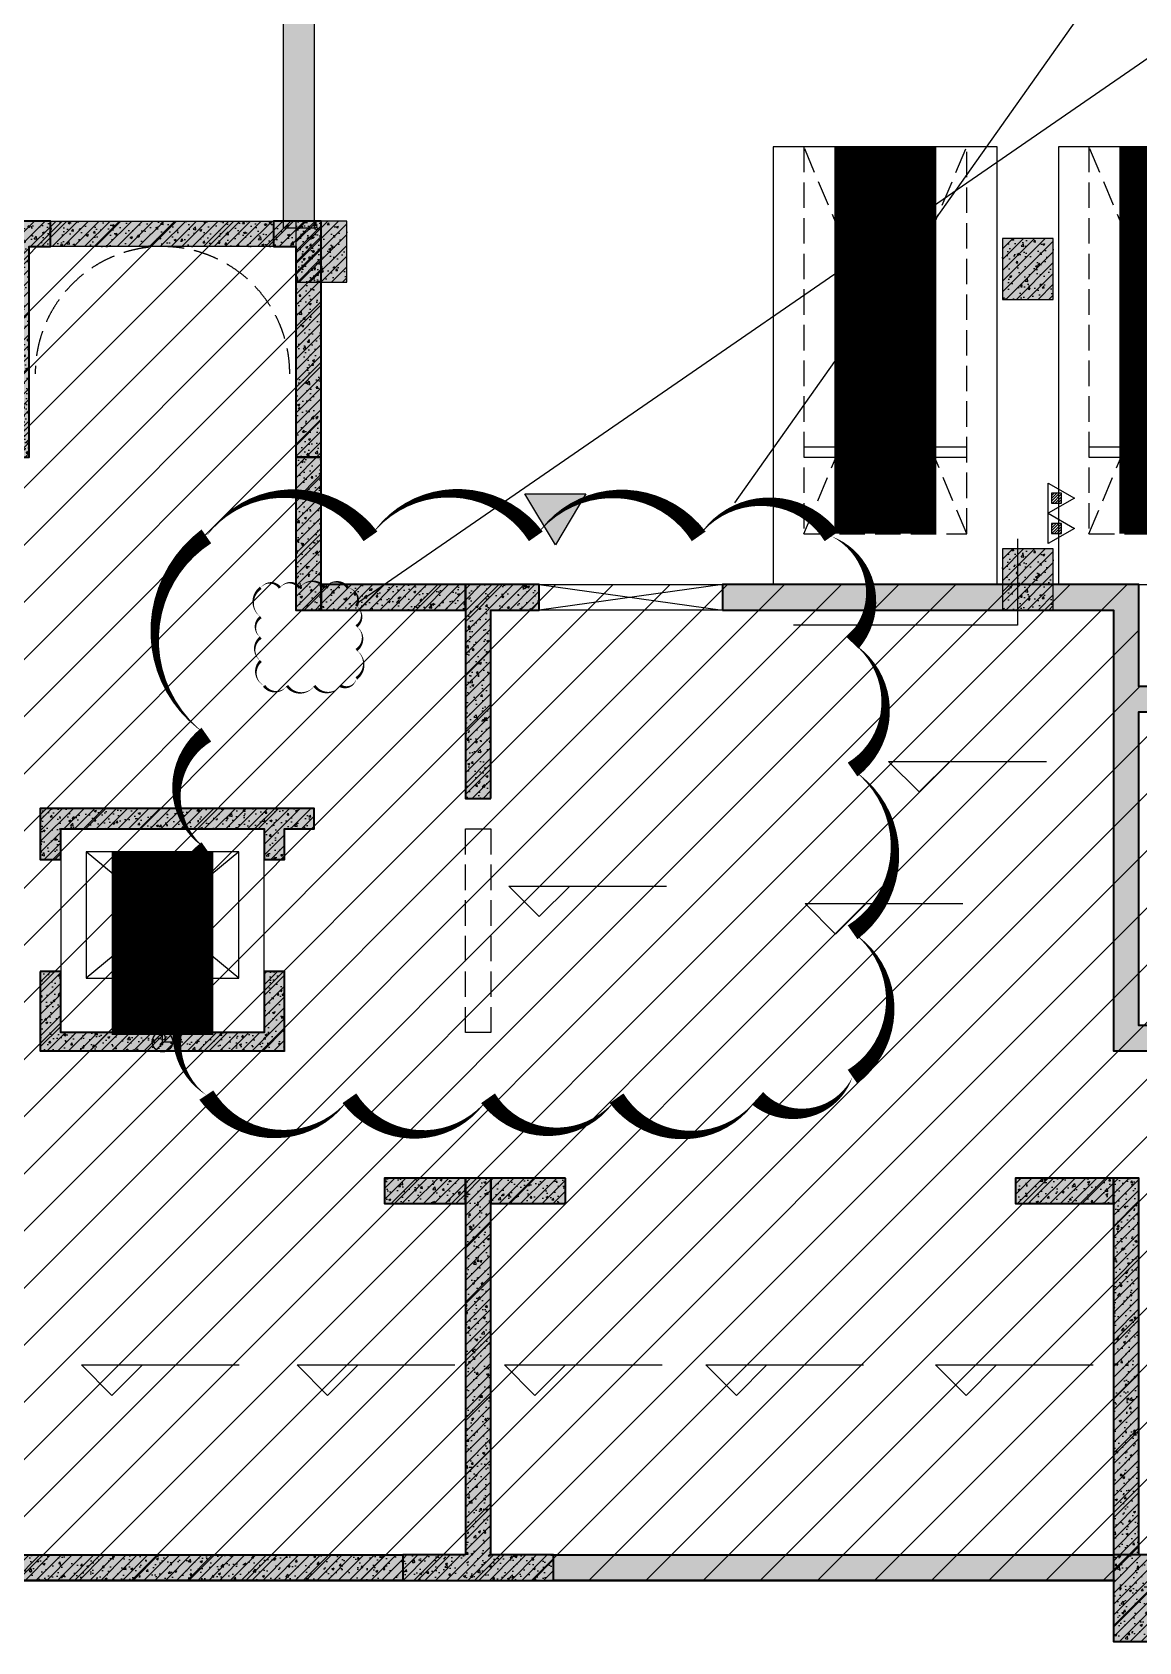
# Model space of a CAD drawing. Extents: x -1338203 to 1886333, y -783476 to 1038610.
# Drawn here: x 583507 to 594377, y 183496 to 199304 of the extents above; entities that cross this region are included whole.
import ezdxf

# ---------------------------------------------------------------- set-up
doc = ezdxf.new("R2010")
doc.units = 0
doc.header["$LTSCALE"] = 1000
doc.header["$MEASUREMENT"] = 0
doc.linetypes.add('A-17-平面B1$0$DASH', pattern=[0.35, 0.25, -0.1])
doc.linetypes.add('DASH', pattern=[0.35, 0.25, -0.1])
for name, color, linetype, plot in [('A-001-主楼相对位置参照$0$AAD-A-MARK', 6, 'Continuous', False), ('A-17-平面B1$0$$0$AAD-A-MARK', 6, 'Continuous', False), ('A-17-平面B1$0$AAD-A-MARK', 6, 'Continuous', False), ('A-17-平面B1$0$AAD-A-MODIFY_20230109', 201, 'Continuous', False), ('A-17-平面B1$0$AAD-A-MODIFY_20230111', 201, 'Continuous', False), ('S17柱墙B1_1$0$AAD-A-MARK', 6, 'Continuous', False)]:
    doc.layers.add(name, color=color, linetype=linetype, plot=plot)
for name, color, linetype in [('A-001-车位参照B1$0$A-001-车位参照B1$0$0A-P-PKNG-CAR(B)', 21, 'Continuous'), ('A-17-平面B1$0$0A-A-SYMB-ELEV', 150, 'Continuous'), ('A-17-平面B1$0$0A-B-D&W', 135, 'Continuous'), ('A-17-平面B1$0$0A-E-EVTR', 2, 'Continuous'), ('A-17-平面B1$0$0A-E-STRS', 2, 'Continuous'), ('p-a-core', 1, 'Continuous'), ('p-a-mini', 150, 'Continuous'), ('S001地下一墙柱$0$S001地下一墙柱$0$0S-CC-LINE', 52, 'Continuous'), ('S001地下一墙柱$0$S001地下一墙柱$0$0S-CW-HATCH', 251, 'Continuous'), ('S001地下一墙柱$0$S001地下一墙柱$0$0S-CW-HATCH-UP', 251, 'Continuous'), ('S001地下一墙柱$0$S001地下一墙柱$0$0S-CW-LINE', 72, 'Continuous'), ('S17柱墙B1_1$0$0S-CC-LINE', 52, 'Continuous'), ('S17柱墙B1_1$0$0S-CW-HATCH', 251, 'Continuous'), ('S17柱墙B1_1$0$0S-CW-HATCH-UP', 251, 'Continuous'), ('S17柱墙B1_1$0$0S-CW-LINE', 72, 'Continuous'), ('S17柱墙B1_1$0$0S-S-HOLE', 55, 'Continuous'), ('地面指向箭头', 7, 'Continuous'), ('负一层消火栓$0$0P-DIM-FH', 3, 'Continuous'), ('负一层消火栓$0$0P-EQUIP-FH', 7, 'Continuous')]:
    doc.layers.add(name, color=color, linetype=linetype)
pattern_1 = [(45, (0, 0), (-53.03300858899106, 53.03300858899107), []), (49.99999999999999, (0, 0), (215.178054780226, -18.82564049477853), [22.5, -247.5]), (355, (0, 0), (-41.6254000839, 225.6576401100035), [18, -198]), (100.4514, (17.9315039999783, -1.568802000023425), (173.5528145142065, 206.8318626182861), [19.122057, -210.3426336]), (46.18420000000002, (0, 60), (320.1723145876933, -49.65570429870542), [33.74999999999982, -371.2499999999986]), (96.6356, (26.68102349992841, 55.86200790002476), (280.398811664611, 292.2353612701325), [28.6830864, -315.5139]), (351.1842, (0, 60), (280.3985835400882, 292.2355802775974), [27, -297]), (21, (30, 45), (179.0721156355385, -120.7856671996016), [22.5, -247.5]), (326.0000000000001, (30, 45), (72.99459957647451, 217.5450135140559), [18, -198]), (71.4514, (44.92266990011558, 34.93451819999609), (252.066788574447, 96.75914901298572), [19.122057, -210.3426336]), (37.50000000000001, (0, 0), (3.647956595187201, 99.86815614939344), [0, -195.6, 0, -201, 0, -198.75]), (7.499999999999999, (0, 0), (78.92086123264458, 118.3235135647081), [0, -114.6, 0, -191.1, 0, -75.75]), (327.5, (-66.89999999990687, 0), (160.1467308517227, -6.766461520313927), [0, -75, 0, -234, 0, -310.5]), (317.5, (-96.89999999990687, 0), (174.9558508027159, 30.03149469969532), [0, -97.5, 0, -155.4, 0, -220.5])]
pattern_2 = [(45, (0, 0), (-111.7962160783531, 111.7962160783531), [91.28125, -91.28125]), (105, (0, 0), (-152.7164712100046, -40.92025513165151), [91.28125, -91.28125]), (165, (-23.62531260401011, 88.17090347432531), (-40.92025513165157, -152.7164712100046), [91.28125, -91.28125])]

# ---------------------------------------------------------------- blocks, each defined once
blk = doc.blocks.new('S17柱墙B1_1')
h = blk.add_hatch()
h.set_pattern_fill('STARS', color=256, scale=115, angle=45)
h.set_pattern_definition(pattern_2)
edge = h.paths.add_edge_path()
edge.add_arc((0, 0), 100, 0, 360)
h = blk.add_hatch()
h.set_pattern_fill('STARS', color=256, scale=115, angle=45)
h.set_pattern_definition(pattern_2)
edge = h.paths.add_edge_path()
edge.add_arc((0, 0), 100, 0, 360)
at = {"layer": 'S17柱墙B1_1$0$0S-CW-HATCH'}
h = blk.add_hatch(color=256, dxfattribs=at)
h.dxf.hatch_style = 1
h.paths.add_polyline_path([(-1560, 8060), (-1560, 5740), (-1310, 5740), (-1310, 7810), (-1100, 7810), (-1100, 8060)])
h = blk.add_hatch(color=256, dxfattribs=at)
h.dxf.hatch_style = 1
h.paths.add_polyline_path([(-1100, 8060), (1090, 8060), (1090, 7810), (-1100, 7810)])
h = blk.add_hatch(color=256, dxfattribs=at)
h.dxf.hatch_style = 1
h.paths.add_polyline_path([(1090, 7810), (1310, 7810), (1310, 5740), (1560, 5740), (1560, 8060), (1090, 8060)])
h = blk.add_hatch(color=256, dxfattribs=at)
h.dxf.hatch_style = 1
h.paths.add_polyline_path([(1560, 5740), (1310, 5740), (1310, 4239.999680039007), (1560, 4239.999680039007)])
h = blk.add_hatch(color=256, dxfattribs=at)
h.dxf.hatch_style = 1
h.paths.add_polyline_path([(2975, 4490), (1560, 4489.999840019504), (1560, 4239.999520058394), (2975, 4239.999680039007)])
h = blk.add_hatch(color=256, dxfattribs=at)
h.dxf.hatch_style = 1
h.paths.add_polyline_path([(3224.999999766238, 2390), (3225, 4240), (3700.000000000466, 4240), (3700.000000000466, 4490), (2975, 4490), (2974.999999766238, 2390)])
h = blk.add_hatch(color=256, dxfattribs=at)
h.dxf.hatch_style = 1
h.paths.add_polyline_path([(14110, 3240.000000000349), (14360, 3240.000000000349), (14360, 1489.999999999767), (14110, 1489.999999999767)])
h.paths.add_polyline_path([(5500.000000000466, 4240.000006903661), (9340, 4240), (9340, 3400), (9340, -90), (10090, -90), (10090, 160), (9590.430484491866, 160), (9590, 3240), (10500.0000001872, 3239.999999999884), (10500.0000001872, 3489.999999999884), (9590, 3490), (9590, 4490), (5500.000000000466, 4490.000006903661)])
h = blk.add_hatch(color=256, dxfattribs=at)
h.dxf.hatch_style = 1
h.paths.add_polyline_path([(-1000, 1790), (-1000, 2090), (110, 2090), (1000, 2090), (1000, 1790), (1200, 1790), (1200, 2090), (1490, 2090), (1490, 2270), (1490, 2290), (-1200, 2290), (-1200, 1790)])
h = blk.add_hatch(color=256, dxfattribs=at)
h.dxf.hatch_style = 1
h.paths.add_polyline_path([(-1200, 690), (-1200, -90), (0, -90), (1200, -90), (1200, 690), (1000, 690), (1000, 90), (0, 90), (-1000, 90), (-1000, 690)])
h = blk.add_hatch(color=256, dxfattribs=at)
h.dxf.hatch_style = 1
h.paths.add_polyline_path([(2974.993029226549, -1339.995224690996), (2180.00000022212, -1339.995429026429), (2180.00000022212, -1589.995748987654), (2974.993029226549, -1589.995544651989)])
h = blk.add_hatch(color=256, dxfattribs=at)
h.dxf.hatch_style = 1
h.paths.add_polyline_path([(2975, -5040), (2360, -5040), (2360, -5290), (3100, -5290), (3840, -5290), (3840, -5040), (3225, -5040), (3225.000000226777, -1340.000598668819), (2975.000000226777, -1340.000598668819)])
h = blk.add_hatch(color=256, dxfattribs=at)
h.dxf.hatch_style = 1
h.paths.add_polyline_path([(3960.000000226777, -1339.972850408871), (3224.996263601352, -1339.995429026545), (3224.996263601352, -1589.995748987654), (3960.000000226777, -1589.973170369864)])
h = blk.add_hatch(color=256, dxfattribs=at)
h.dxf.hatch_style = 1
h.paths.add_polyline_path([(9340.000000226777, -1339.999840019504), (8380.000000226777, -1339.999840019504), (8380.000000226777, -1590.000159980496), (9340.000000226777, -1590.000159980496)])
h = blk.add_hatch(color=256, dxfattribs=at)
h.dxf.hatch_style = 1
h.paths.add_polyline_path([(9589.999999957625, -5034.938553949352), (9589.999999957625, -1340), (9339.999999957625, -1340), (9339.999999957625, -5034.938553949352)])
h = blk.add_hatch(color=256, dxfattribs=at)
h.dxf.hatch_style = 1
h.paths.add_polyline_path([(-2360, -5040), (2360, -5040), (2360, -5290.001429575961), (-2360, -5290.001429575961)])
h = blk.add_hatch(color=256, dxfattribs=at)
h.dxf.hatch_style = 1
h.paths.add_polyline_path([(3840, -5040), (9340, -5040), (9340, -5290.000000000349), (3840, -5290.000000000349)])
h = blk.add_hatch(color=256, dxfattribs=at)
h.dxf.hatch_style = 1
h.paths.add_polyline_path([(9760, -5040), (9340, -5040), (9340, -5890), (9760, -5890)])
at = {"layer": 'S17柱墙B1_1$0$0S-CW-HATCH-UP'}
h = blk.add_hatch(dxfattribs=at)
h.set_pattern_fill('钢筋混凝土', color=256, scale=30)
h.set_pattern_definition(pattern_1)
h.paths.add_polyline_path([(-1560, 8060), (-1560, 5740), (-1310, 5740), (-1310, 7810), (-1100, 7810), (-1100, 8060)])
h = blk.add_hatch(dxfattribs=at)
h.set_pattern_fill('钢筋混凝土', color=256, scale=30)
h.set_pattern_definition(pattern_1)
h.paths.add_polyline_path([(-1100, 8060), (1090, 8060), (1090, 7810), (-1100, 7810)])
h = blk.add_hatch(dxfattribs=at)
h.set_pattern_fill('钢筋混凝土', color=256, scale=30)
h.set_pattern_definition(pattern_1)
h.paths.add_polyline_path([(1090, 7810), (1310, 7810), (1310, 5740), (1560, 5740), (1560, 8060), (1090, 8060)])
h = blk.add_hatch(dxfattribs=at)
h.set_pattern_fill('钢筋混凝土', color=256, scale=30)
h.set_pattern_definition(pattern_1)
h.paths.add_polyline_path([(1560, 5740), (1310, 5740), (1310, 4239.999680039007), (1560, 4239.999680039007)])
h = blk.add_hatch(dxfattribs=at)
h.set_pattern_fill('钢筋混凝土', color=256, scale=30)
h.set_pattern_definition(pattern_1)
h.paths.add_polyline_path([(2975, 4490), (1560, 4489.999840019504), (1560, 4239.999520058394), (2975, 4239.999680039007)])
h = blk.add_hatch(dxfattribs=at)
h.set_pattern_fill('钢筋混凝土', color=256, scale=30)
h.set_pattern_definition(pattern_1)
h.paths.add_polyline_path([(3224.999999766238, 2390), (3225, 4240), (3700.000000000466, 4240), (3700.000000000466, 4490), (2975, 4490), (2974.999999766238, 2390)])
h = blk.add_hatch(dxfattribs=at)
h.set_pattern_fill('钢筋混凝土', color=256, scale=30)
h.set_pattern_definition(pattern_1)
h.paths.add_polyline_path([(14110, 3240.000000000349), (14360, 3240.000000000349), (14360, 1489.999999999767), (14110, 1489.999999999767)])
h.paths.add_polyline_path([(5500.000000000466, 4240.000006903661), (9340, 4240), (9340, 3400), (9340, -90), (10090, -90), (10090, 160), (9590.430484491866, 160), (9590, 3240), (10500.0000001872, 3239.999999999884), (10500.0000001872, 3489.999999999884), (9590, 3490), (9590, 4490), (5500.000000000466, 4490.000006903661)])
h = blk.add_hatch(dxfattribs=at)
h.set_pattern_fill('钢筋混凝土', color=256, scale=30)
h.set_pattern_definition(pattern_1)
h.paths.add_polyline_path([(-1000, 1790), (-1000, 2090), (110, 2090), (1000, 2090), (1000, 1790), (1200, 1790), (1200, 2090), (1490, 2090), (1490, 2270), (1490, 2290), (-1200, 2290), (-1200, 1790)])
h = blk.add_hatch(dxfattribs=at)
h.set_pattern_fill('钢筋混凝土', color=256, scale=30)
h.set_pattern_definition(pattern_1)
h.paths.add_polyline_path([(-1200, 690), (-1200, -90), (0, -90), (1200, -90), (1200, 690), (1000, 690), (1000, 90), (0, 90), (-1000, 90), (-1000, 690)])
h = blk.add_hatch(dxfattribs=at)
h.set_pattern_fill('钢筋混凝土', color=256, scale=30)
h.set_pattern_definition(pattern_1)
h.paths.add_polyline_path([(2974.993029226549, -1339.995224690996), (2180.00000022212, -1339.995429026429), (2180.00000022212, -1589.995748987654), (2974.993029226549, -1589.995544651989)])
h = blk.add_hatch(dxfattribs=at)
h.set_pattern_fill('钢筋混凝土', color=256, scale=30)
h.set_pattern_definition(pattern_1)
h.paths.add_polyline_path([(2975, -5040), (2360, -5040), (2360, -5290), (3100, -5290), (3840, -5290), (3840, -5040), (3225, -5040), (3225.000000226777, -1340.000598668819), (2975.000000226777, -1340.000598668819)])
h = blk.add_hatch(dxfattribs=at)
h.set_pattern_fill('钢筋混凝土', color=256, scale=30)
h.set_pattern_definition(pattern_1)
h.paths.add_polyline_path([(3960.000000226777, -1339.972850408871), (3224.996263601352, -1339.995429026545), (3224.996263601352, -1589.995748987654), (3960.000000226777, -1589.973170369864)])
h = blk.add_hatch(dxfattribs=at)
h.set_pattern_fill('钢筋混凝土', color=256, scale=30)
h.set_pattern_definition(pattern_1)
h.paths.add_polyline_path([(9340.000000226777, -1339.999840019504), (8380.000000226777, -1339.999840019504), (8380.000000226777, -1590.000159980496), (9340.000000226777, -1590.000159980496)])
h = blk.add_hatch(dxfattribs=at)
h.set_pattern_fill('钢筋混凝土', color=256, scale=30)
h.set_pattern_definition(pattern_1)
h.paths.add_polyline_path([(9589.999999957625, -5034.938553949352), (9589.999999957625, -1340), (9339.999999957625, -1340), (9339.999999957625, -5034.938553949352)])
h = blk.add_hatch(dxfattribs=at)
h.set_pattern_fill('钢筋混凝土', color=256, scale=30)
h.set_pattern_definition(pattern_1)
h.paths.add_polyline_path([(-2360, -5040), (2360, -5040), (2360, -5290.001429575961), (-2360, -5290.001429575961)])
h = blk.add_hatch(dxfattribs=at)
h.set_pattern_fill('钢筋混凝土', color=256, scale=30)
h.set_pattern_definition(pattern_1)
h.paths.add_polyline_path([(3840, -5040), (9340, -5040), (9340, -5290.000000000349), (3840, -5290.000000000349)])
h = blk.add_hatch(dxfattribs=at)
h.set_pattern_fill('钢筋混凝土', color=256, scale=30)
h.set_pattern_definition(pattern_1)
h.paths.add_polyline_path([(9760, -5040), (9340, -5040), (9340, -5890), (9760, -5890)])
at = {"layer": 'S17柱墙B1_1$0$0S-CC-LINE', "lineweight": 35}
blk.add_lwpolyline([(9760, -5040), (9340, -5040), (9340, -5890), (9760, -5890)], close=True, dxfattribs=at)
at = {"layer": 'S17柱墙B1_1$0$0S-CW-LINE', "lineweight": 35}
for points in [[(-1560, 8060), (-1560, 5740), (-1310, 5740), (-1310, 7810), (-1100, 7810), (-1100, 8060)], [(1090, 7810), (1310, 7810), (1310, 5740), (1560, 5740), (1560, 8060), (1090, 8060)], [(1560, 5740), (1310, 5740), (1310, 4239.999680039007), (1560, 4239.999680039007)], [(2975, 4490), (1560, 4489.999840019504), (1560, 4239.999520058394), (2975, 4239.999680039007)], [(3224.999999766238, 2390), (3225, 4240), (3700.000000000466, 4240), (3700.000000000466, 4490), (2975, 4490), (2974.999999766238, 2390)], [(5500.000000000466, 4240.000006903661), (9340, 4240), (9340, 3400), (9340, -90), (10090, -90), (10090, 160), (9590.430484491866, 160), (9590, 3240), (10500.0000001872, 3239.999999999884), (10500.0000001872, 3489.999999999884), (9590, 3490), (9590, 4490), (5500.000000000466, 4490.000006903661)], [(-1000, 1790), (-1000, 2090), (110, 2090), (1000, 2090), (1000, 1790), (1200, 1790), (1200, 2090), (1490, 2090), (1490, 2270), (1490, 2270), (1490, 2290), (-1200, 2290), (-1200, 1790)], [(-1200, 690), (-1200, -90), (0, -90), (1200, -90), (1200, 690), (1000, 690), (1000, 90), (0, 90), (-1000, 90), (-1000, 690)], [(2974.993029226549, -1339.995224690996), (2180.00000022212, -1339.995429026429), (2180.00000022212, -1589.995748987654), (2974.993029226549, -1589.995544651989)], [(2975, -5040), (2360, -5040), (2360, -5290), (3100, -5290), (3840, -5290), (3840, -5040), (3225, -5040), (3225.000000226777, -1340.000598668819), (2975.000000226777, -1340.000598668819)], [(3960.000000226777, -1339.972850408871), (3224.996263601352, -1339.995429026545), (3224.996263601352, -1589.995748987654), (3960.000000226777, -1589.973170369864)], [(9340.000000226777, -1339.999840019504), (8380.000000226777, -1339.999840019504), (8380.000000226777, -1590.000159980496), (9340.000000226777, -1590.000159980496)], [(9589.999999957625, -5034.938553949352), (9589.999999957625, -1340), (9339.999999957625, -1340), (9339.999999957625, -5034.938553949352)], [(-2360, -5040), (2360, -5040), (2360, -5290.001429575961), (-2360, -5290.001429575961)], [(3840, -5040), (9340, -5040), (9340, -5290.000000000349), (3840, -5290.000000000349)]]:
    blk.add_lwpolyline(points, close=True, dxfattribs=at)
at = {"layer": 'S17柱墙B1_1$0$0S-CW-LINE'}
blk.add_lwpolyline([(-1100, 8060), (1090, 8060), (1090, 7810), (-1100, 7810)], close=True, dxfattribs=at)
at = {"layer": 'S17柱墙B1_1$0$0S-S-HOLE'}
blk.add_lwpolyline([(3700.000000000466, 4490), (5500.000000000466, 4490), (5500.000000000466, 4240.000006903661), (3700.000000000466, 4240.000006903661)], close=True, dxfattribs=at)
at = {"layer": 'S17柱墙B1_1$0$0S-S-HOLE', "flags": 128}
for points in [[(5500.000000000466, 4490), (3700.000000000466, 4240)], [(3700.000000000466, 4490.000001747161), (5500.000000000466, 4240.000006903661)], [(6205.368396741529, 4490.000005713044), (6506.520172107952, 4490.000005204719)]]:
    blk.add_lwpolyline(points, dxfattribs=at)
at = {"layer": 'S17柱墙B1_1$0$AAD-A-MARK'}
for q in [(0, 200), (0, 200), (0, 200), (200, 0), (200, 0), (200, 0)]:
    blk.add_line((0, 0), q, dxfattribs=at)
blk.add_circle((0, 0), 100, dxfattribs=at)
blk.add_circle((0, 0), 100, dxfattribs=at)
blk.add_circle((0, 0), 100, dxfattribs=at)
blk = doc.blocks.new('S001地下一墙柱')
at = {"layer": 'S001地下一墙柱$0$S001地下一墙柱$0$0S-CW-HATCH', "ltscale": 0.002}
h = blk.add_hatch(color=256, dxfattribs=at)
h.dxf.hatch_style = 1
h.paths.add_polyline_path([(-180388.7698074505, -98210.02454667178), (-180088.7698076777, -98210.02454667178), (-180088.7698076777, -109510.0146812113), (-180388.7698074505, -109510.0146812113)])
at = {"layer": 'S001地下一墙柱$0$S001地下一墙柱$0$0S-CW-HATCH'}
h = blk.add_hatch(color=256, dxfattribs=at)
h.dxf.hatch_style = 1
h.paths.add_polyline_path([(-179768.7698076777, -109440.0146927215), (-180268.7698076777, -109440.0146927215), (-180268.7698076777, -110040.0146927215), (-179768.7698076777, -110040.0146927215)])
h = blk.add_hatch(color=256, dxfattribs=at)
h.dxf.hatch_style = 1
h.paths.add_polyline_path([(-172828.7698283568, -109610.0168738306), (-173328.7698283568, -109610.0168738306), (-173328.7698283568, -110210.0168738306), (-172828.7698283568, -110210.0168738306)])
h = blk.add_hatch(color=256, dxfattribs=at)
h.dxf.hatch_style = 1
h.paths.add_polyline_path([(-172828.7698283568, -112660.0146817357), (-173328.7698283568, -112660.0146817357), (-173328.7698283568, -113260.0146817357), (-172828.7698283568, -113260.0146817357)])
at = {"layer": 'S001地下一墙柱$0$S001地下一墙柱$0$0S-CW-HATCH-UP', "ltscale": 0.002}
h = blk.add_hatch(dxfattribs=at)
h.set_pattern_fill('钢筋混凝土', color=256, scale=30)
h.set_pattern_definition([(45, (-766375.3666758183, -306889.0734804816), (-53.03300858899106, 53.03300858899107), []), (49.99999999999999, (-766375.3666758183, -306889.0734804816), (215.178054780226, -18.82564049477853), [22.5, -247.5]), (355, (-766375.3666758183, -306889.0734804816), (-41.6254000839, 225.6576401100035), [18, -198]), (100.4514, (-766357.4351718184, -306890.6422824817), (173.5528145142065, 206.8318626182861), [19.122057, -210.3426336]), (46.18420000000002, (-766375.3666758183, -306829.0734804816), (320.1723145876933, -49.65570429870542), [33.74999999999649, -371.2499999999719]), (96.6356, (-766348.6856523193, -306833.2114725817), (280.398811664611, 292.2353612701325), [28.6830864, -315.5139]), (351.1842, (-766375.3666758183, -306829.0734804816), (280.3985835400882, 292.2355802775974), [27, -297]), (21, (-766345.3666758183, -306844.0734804816), (179.0721156355385, -120.7856671996016), [22.5, -247.5]), (326.0000000000001, (-766345.3666758183, -306844.0734804816), (72.99459957647451, 217.5450135140559), [18, -198]), (71.4514, (-766330.4440059178, -306854.1389622815), (252.066788574447, 96.75914901298572), [19.122057, -210.3426336]), (37.50000000000001, (-766375.3666758183, -306889.0734804816), (3.647956595187201, 99.86815614939344), [0, -195.6, 0, -201, 0, -198.75]), (7.499999999999999, (-766375.3666758183, -306889.0734804816), (78.92086123264458, 118.3235135647081), [0, -114.6, 0, -191.1, 0, -75.75]), (327.5, (-766442.2666758187, -306889.0734804816), (160.1467308517227, -6.766461520313927), [0, -75, 0, -234, 0, -310.5]), (317.5, (-766472.2666758187, -306889.0734804816), (174.9558508027159, 30.03149469969532), [0, -97.5, 0, -155.4, 0, -220.5])])
h.paths.add_polyline_path([(-180388.7698074505, -98210.02454667178), (-180088.7698076777, -98210.02454667178), (-180088.7698076777, -109510.0146812113), (-180388.7698074505, -109510.0146812113)])
at = {"layer": 'S001地下一墙柱$0$S001地下一墙柱$0$0S-CW-HATCH-UP'}
h = blk.add_hatch(dxfattribs=at)
h.set_pattern_fill('钢筋混凝土', color=256, scale=30)
h.set_pattern_definition([(45, (-147458.0372051671, -100488.2877320476), (-53.03300858899106, 53.03300858899107), []), (49.99999999999999, (-147458.0372051671, -100488.2877320476), (215.178054780226, -18.82564049477853), [22.5, -247.5]), (355, (-147458.0372051671, -100488.2877320476), (-41.6254000839, 225.6576401100035), [18, -198]), (100.4514, (-147440.1057011671, -100489.8565340476), (173.5528145142065, 206.8318626182861), [19.122057, -210.3426336]), (46.18420000000002, (-147458.0372051671, -100428.2877320476), (320.1723145876933, -49.65570429870542), [33.74999999999621, -371.2499999999696]), (96.6356, (-147431.3561816663, -100432.4257241475), (280.398811664611, 292.2353612701325), [28.6830864, -315.5139]), (351.1842, (-147458.0372051671, -100428.2877320476), (280.3985835400882, 292.2355802775974), [27, -297]), (21, (-147428.0372051671, -100443.2877320476), (179.0721156355385, -120.7856671996016), [22.5, -247.5]), (326.0000000000001, (-147428.0372051671, -100443.2877320476), (72.99459957647451, 217.5450135140559), [18, -198]), (71.4514, (-147413.1145352647, -100453.3532138477), (252.066788574447, 96.75914901298572), [19.122057, -210.3426336]), (37.50000000000001, (-147458.0372051671, -100488.2877320476), (3.647956595187201, 99.86815614939344), [0, -195.6, 0, -201, 0, -198.75]), (7.499999999999999, (-147458.0372051671, -100488.2877320476), (78.92086123264458, 118.3235135647081), [0, -114.6, 0, -191.1, 0, -75.75]), (327.5, (-147524.9372051656, -100488.2877320476), (160.1467308517227, -6.766461520313927), [0, -75, 0, -234, 0, -310.5]), (317.5, (-147554.9372051656, -100488.2877320476), (174.9558508027159, 30.03149469969532), [0, -97.5, 0, -155.4, 0, -220.5])])
h.paths.add_polyline_path([(-179768.7698076777, -109440.0146927215), (-180268.7698076777, -109440.0146927215), (-180268.7698076777, -110040.0146927215), (-179768.7698076777, -110040.0146927215)])
h = blk.add_hatch(dxfattribs=at)
h.set_pattern_fill('钢筋混凝土', color=256, scale=30)
h.set_pattern_definition([(45, (-140518.0372258425, -100658.2899131567), (-53.03300858899106, 53.03300858899107), []), (49.99999999999999, (-140518.0372258425, -100658.2899131567), (215.178054780226, -18.82564049477853), [22.5, -247.5]), (355, (-140518.0372258425, -100658.2899131567), (-41.6254000839, 225.6576401100035), [18, -198]), (100.4514, (-140500.1057218425, -100659.8587151567), (173.5528145142065, 206.8318626182861), [19.122057, -210.3426336]), (46.18420000000002, (-140518.0372258425, -100598.2899131567), (320.1723145876933, -49.65570429870542), [33.74999999999622, -371.2499999999698]), (96.6356, (-140491.3562023435, -100602.4279052565), (280.398811664611, 292.2353612701325), [28.6830864, -315.5139]), (351.1842, (-140518.0372258425, -100598.2899131567), (280.3985835400882, 292.2355802775974), [27, -297]), (21, (-140488.0372258425, -100613.2899131567), (179.0721156355385, -120.7856671996016), [22.5, -247.5]), (326.0000000000001, (-140488.0372258425, -100613.2899131567), (72.99459957647451, 217.5450135140559), [18, -198]), (71.4514, (-140473.1145559438, -100623.3553949563), (252.066788574447, 96.75914901298572), [19.122057, -210.3426336]), (37.50000000000001, (-140518.0372258425, -100658.2899131567), (3.647956595187201, 99.86815614939344), [0, -195.6, 0, -201, 0, -198.75]), (7.499999999999999, (-140518.0372258425, -100658.2899131567), (78.92086123264458, 118.3235135647081), [0, -114.6, 0, -191.1, 0, -75.75]), (327.5, (-140584.9372258428, -100658.2899131567), (160.1467308517227, -6.766461520313927), [0, -75, 0, -234, 0, -310.5]), (317.5, (-140614.9372258428, -100658.2899131567), (174.9558508027159, 30.03149469969532), [0, -97.5, 0, -155.4, 0, -220.5])])
h.paths.add_polyline_path([(-172828.7698283568, -109610.0168738306), (-173328.7698283568, -109610.0168738306), (-173328.7698283568, -110210.0168738306), (-172828.7698283568, -110210.0168738306)])
h = blk.add_hatch(dxfattribs=at)
h.set_pattern_fill('钢筋混凝土', color=256, scale=30)
h.set_pattern_definition([(45, (-140518.0372258425, -103708.2877210617), (-53.03300858899106, 53.03300858899107), []), (49.99999999999999, (-140518.0372258425, -103708.2877210617), (215.178054780226, -18.82564049477853), [22.5, -247.5]), (355, (-140518.0372258425, -103708.2877210617), (-41.6254000839, 225.6576401100035), [18, -198]), (100.4514, (-140500.1057218425, -103709.8565230618), (173.5528145142065, 206.8318626182861), [19.122057, -210.3426336]), (46.18420000000002, (-140518.0372258425, -103648.2877210617), (320.1723145876933, -49.65570429870542), [33.74999999999621, -371.2499999999696]), (96.6356, (-140491.3562023435, -103652.4257131621), (280.398811664611, 292.2353612701325), [28.6830864, -315.5139]), (351.1842, (-140518.0372258425, -103648.2877210617), (280.3985835400882, 292.2355802775974), [27, -297]), (21, (-140488.0372258425, -103663.2877210617), (179.0721156355385, -120.7856671996016), [22.5, -247.5]), (326.0000000000001, (-140488.0372258425, -103663.2877210617), (72.99459957647451, 217.5450135140559), [18, -198]), (71.4514, (-140473.1145559438, -103673.3532028619), (252.066788574447, 96.75914901298572), [19.122057, -210.3426336]), (37.50000000000001, (-140518.0372258425, -103708.2877210617), (3.647956595187201, 99.86815614939344), [0, -195.6, 0, -201, 0, -198.75]), (7.499999999999999, (-140518.0372258425, -103708.2877210617), (78.92086123264458, 118.3235135647081), [0, -114.6, 0, -191.1, 0, -75.75]), (327.5, (-140584.9372258428, -103708.2877210617), (160.1467308517227, -6.766461520313927), [0, -75, 0, -234, 0, -310.5]), (317.5, (-140614.9372258428, -103708.2877210617), (174.9558508027159, 30.03149469969532), [0, -97.5, 0, -155.4, 0, -220.5])])
h.paths.add_polyline_path([(-172828.7698283568, -112660.0146817357), (-173328.7698283568, -112660.0146817357), (-173328.7698283568, -113260.0146817357), (-172828.7698283568, -113260.0146817357)])
at = {"layer": 'S001地下一墙柱$0$S001地下一墙柱$0$0S-CC-LINE'}
for points in [[(-179768.7698076777, -109440.0146927215), (-180268.7698076777, -109440.0146927215), (-180268.7698076777, -110040.0146927215), (-179768.7698076777, -110040.0146927215)], [(-172828.7698283568, -109610.0168738306), (-173328.7698283568, -109610.0168738306), (-173328.7698283568, -110210.0168738306), (-172828.7698283568, -110210.0168738306)], [(-172828.7698283568, -112660.0146817357), (-173328.7698283568, -112660.0146817357), (-173328.7698283568, -113260.0146817357), (-172828.7698283568, -113260.0146817357)]]:
    blk.add_lwpolyline(points, close=True, dxfattribs=at)
at = {"layer": 'S001地下一墙柱$0$S001地下一墙柱$0$0S-CW-LINE', "ltscale": 0.002}
blk.add_lwpolyline([(-180388.7698074505, -98210.02454667178), (-180088.7698076777, -98210.02454667178), (-180088.7698076777, -109510.0146812113), (-180388.7698074505, -109510.0146812113)], close=True, dxfattribs=at)
blk.add_blockref('S17柱墙B1_1', (-181578.7698076777, -117500.0146817357))
blk = doc.blocks.new('负一层消火栓$0$$TwtSys$00000546')
h = blk.add_hatch()
h.set_pattern_fill('ANSI31', color=256, scale=200, style=0)
h.set_pattern_definition([(45, (-38543.80223862439, -6670.830405693208), (-17.67766952966369, 17.67766952966369), [])])
h.paths.add_polyline_path([(-64.92232553117356, 173.7449990885525), (64.922325531159, 173.7449990885525), (64.922325531159, 43.90034802621994), (-64.92232553117356, 43.90034802621994)])
for points in [[(0, 343.6163707387423), (-198.3870041439732, 0), (198.3870041439732, 0)], [(-64.92232553117356, 173.7449990885525), (64.922325531159, 173.7449990885525), (64.922325531159, 43.90034802621994), (-64.92232553117356, 43.90034802621994)]]:
    blk.add_lwpolyline(points, close=True)
blk = doc.blocks.new('负一层消火栓')
at = {"layer": '负一层消火栓$0$0P-DIM-FH'}
for p, q in [((-173178.7690575945, -112560.0174982086, 800.0000000008635), (-173178.7690575945, -113409.5997076169, 800.0000000008635)), ((-173178.7690575945, -113409.5997076169, 800.0000000008635), (-175381.5046778294, -113409.5997076169, 800.0000000008635))]:
    blk.add_line(p, q, dxfattribs=at)
at = {"layer": '负一层消火栓$0$0P-EQUIP-FH', "xscale": -0.75, "yscale": 0.75, "zscale": 0.75, "rotation": 270}
for p in [(-172878.7709364255, -112161.2265153373, 799.9981982391433), (-172878.7709364255, -112458.8070215532, 799.9981982391433)]:
    blk.add_blockref('负一层消火栓$0$$TwtSys$00000546', p, dxfattribs=at)
blk = doc.blocks.new('A$C488321c4')
at = {"layer": '地面指向箭头'}
h = blk.add_hatch(color=251, dxfattribs=at)
h.dxf.hatch_style = 1
h.paths.add_polyline_path([(176299.2973913061, -166991.1613571139), (175999.2973913061, -167491.1613571139), (175699.2973913061, -166991.1613571139)])
at = {"layer": '地面指向箭头', "color": 251, "flags": 128}
blk.add_lwpolyline([(176299.2973913061, -166991.1613571139), (175999.2973913061, -167491.1613571139), (175699.2973913061, -166991.1613571139), (176299.2973913061, -166991.1613571139)], dxfattribs=at)
blk = doc.blocks.new('A-001-车位参照B1$0$A-001-车位参照B1$0$A-001-车位参照B1$0$A$C43AE5A3B')
at = {"color": 241}
blk.add_lwpolyline([(2500.261740915012, 0.0005240378086455166), (2500.261740915244, 4300.000524037809), (300.2617409152444, 4300.000524037809), (300.2617409152444, 0.0005240378086455166)], close=True, dxfattribs=at)
at = {"color": 241, "linetype": 'DASH'}
for points in [[(2200.261740915012, 0.0005240378086455166), (2200.261741082417, 3800.000524037809), (600.2617410824168, 3800.00052410824), (600.2617409152444, 0.0005241082981228828), (2200.261740915012, 0.0005240378086455166)], [(600.2617410824168, 3800.00052410824), (2200.261740915012, 0.0005240378086455166)], [(2200.261740747606, 3800.00052410824), (600.2617409150116, 0.0005240378086455166)]]:
    blk.add_lwpolyline(points, dxfattribs=at)
at = {"color": 241}
blk.add_lwpolyline([(2200.261740912916, 3050.000524037809), (600.2617409129161, 3050.000524037809), (600.2617409129161, 2950.000524037809), (2200.261741045164, 2950.000523967319), (2200.261740912916, 3050.000524037809)], dxfattribs=at)
at = {"layer": 'p-a-mini', "ltscale": 0.002, "const_width": 1000}
blk.add_lwpolyline([(1400.261740915128, 0.0005240730242803693), (1400.261740893126, 3800.000524073024)], dxfattribs=at)
blk = doc.blocks.new('A-17-平面B1$0$A$C35b408ec')
at = {"layer": 'A-17-平面B1$0$0A-E-EVTR'}
for p, q in [((750, 1865), (-750, 1865.000000000116)), ((-750, 1865.000000000116), (-750, 625.0000000001164)), ((750, 625), (-750, 1865.000000000116)), ((750, 1865), (-750, 625.0000000001164)), ((750, 625), (750, 1865)), ((-750, 625.0000000001164), (750, 625)), ((450, 470), (-450, 470.0000000001164)), ((-450, 470.0000000001164), (-450, 315)), ((450, 314.9999999998836), (450, 470)), ((-450, 315), (450, 314.9999999998836))]:
    blk.add_line(p, q, dxfattribs=at)
at = {"layer": 'A-17-平面B1$0$0A-E-STRS', "linetype": 'A-17-平面B1$0$DASH'}
blk.add_arc((6.752088665962219e-09, 6560.000000101863), 1250, 359.9999999933299, 180, dxfattribs=at)
at = {"layer": 'A-17-平面B1$0$AAD-A-MARK'}
for q in [(0, 200), (200, 0)]:
    blk.add_line((0, 0), q, dxfattribs=at)
blk.add_circle((0, 0), 100, dxfattribs=at)
blk = doc.blocks.new('A-17-平面B1')
at = {"layer": 'A-17-平面B1$0$$0$AAD-A-MARK'}
for q in [(0, 200), (200, 0)]:
    blk.add_line((0, 0), q, dxfattribs=at)
blk.add_circle((0, 0), 100, dxfattribs=at)
at = {"layer": 'A-17-平面B1$0$0A-A-SYMB-ELEV'}
for p, q in [((7432.743640682194, 2453.612551990082), (7132.743640682194, 2753.612551990082)), ((7132.743640682194, 2753.612551990082), (8681.881571716676, 2753.612551990082)), ((7432.743640682194, 2453.612551990082), (7732.743640682194, 2753.612551990082)), ((3700.546141432598, 1229.594357150956), (3400.546141432598, 1529.594357150956)), ((3400.546141432598, 1529.594357150956), (4949.68407246708, 1529.594357150956)), ((3700.546141432598, 1229.594357150956), (4000.546141432598, 1529.594357150956)), ((6611.5725337849, 1057.017913868069), (6311.5725337849, 1357.017913868069)), ((6311.5725337849, 1357.017913868069), (7860.710464819382, 1357.017913868069)), ((6611.5725337849, 1057.017913868069), (6911.5725337849, 1357.017913868069)), ((-496.7497507031076, -3472.855751666706), (-796.7497507031076, -3172.855751666706)), ((-796.7497507031076, -3172.855751666706), (752.3881803313745, -3172.855751666706)), ((-496.7497507031076, -3472.855751666706), (-196.7497507031076, -3172.855751666706)), ((1621.165128410328, -3472.855751666706), (1321.165128410328, -3172.855751666706)), ((1321.165128410328, -3172.855751666706), (2870.30305944481, -3172.855751666706)), ((1621.165128410328, -3472.855751666706), (1921.165128410328, -3172.855751666706)), ((3657.913386828732, -3472.855751666706), (3357.913386828732, -3172.855751666706)), ((3357.913386828732, -3172.855751666706), (4907.051317863214, -3172.855751666706)), ((3657.913386828732, -3472.855751666706), (3957.913386828732, -3172.855751666706)), ((5636.946392246056, -3472.855751666706), (5336.946392246056, -3172.855751666706)), ((5336.946392246056, -3172.855751666706), (6886.084323280538, -3172.855751666706)), ((5636.946392246056, -3472.855751666706), (5936.946392246056, -3172.855751666706)), ((7892.608680149075, -3472.855751666706), (7592.608680149075, -3172.855751666706)), ((7592.608680149075, -3172.855751666706), (9141.746611183557, -3172.855751666706)), ((7892.608680149075, -3472.855751666706), (8192.608680149075, -3172.855751666706))]:
    blk.add_line(p, q, dxfattribs=at)
at = {"layer": 'A-17-平面B1$0$0A-B-D&W', "linetype": 'A-17-平面B1$0$DASH'}
blk.add_lwpolyline([(2974.99999976682, 2090.000000003143), (3224.99999976682, 2090.000000003143), (3224.999999766238, 90.00000000011642), (2974.999999766238, 90.00000000011642)], close=True, dxfattribs=at)
at = {"layer": 'A-17-平面B1$0$AAD-A-MARK'}
for q in [(0, 200), (200, 0)]:
    blk.add_line((0, 0), q, dxfattribs=at)
blk.add_circle((0, 0), 100, dxfattribs=at)
at = {"layer": 'A-17-平面B1$0$AAD-A-MODIFY_20230109', "color": 6}
blk.add_line((5620.646605851478, 5292.159805532894), (18407.94072386925, 23375.97712260194), dxfattribs=at)
at = {"layer": 'A-17-平面B1$0$AAD-A-MODIFY_20230109', "color": 6, "flags": 128}
blk.add_lwpolyline([(430.7842073314823, 4963.511948649655, 0, 165.5564379637549, -0.52056705), (2042.913621555781, 4963.511948649655, 0, 165.5564379637549, -0.52056705), (3667.118596152868, 4963.511948649655, 0, 165.5564379637549, -0.52056705), (5267.256658933125, 4963.511948649655, 0, 165.5564379637549, -0.52056705), (6571.922432760475, 4963.511948649655, 0, 165.5564379637549, -0.52056705), (6778.343253176194, 3917.510214591166, 0, 165.5564379637549, -0.52056705), (6778.343253176194, 2673.053824770148, 0, 165.5564379637549, -0.52056705), (6778.343253176194, 1074.751516635064, 0, 165.5564379637549, -0.52056705), (6778.343253176194, -344.1857734111836, 0, 165.5564379637549, -0.52056705), (5844.389919619542, -555.0359834755072, 0, 165.5564379637549, -0.52056705), (4459.894081403385, -555.0359834755072, 0, 165.5564379637549, -0.52056705), (3197.736974773812, -555.0359834755072, 0, 165.5564379637549, -0.52056705), (1835.94386372983, -555.0359834755072, 0, 165.5564379637549, -0.52056705), (430.7842073314823, -524.4502476629568, 0, 165.5564379637549, -0.52056705), (430.7842073314823, 582.6782212664839, 0, 165.5564379637549, -0.52056705), (430.7842073314823, 1891.84075188532, 0, 165.5564379637549, -0.52056705), (430.7842073314823, 3015.693114050664, 0, 165.5564379637549, -0.52056705)], format="xyseb", close=True, dxfattribs=at)
at = {"layer": 'A-17-平面B1$0$AAD-A-MODIFY_20230111', "color": 4}
blk.add_line((1916.863565311884, 4309.388430071529), (25386.57123444998, 20494.23146811884), dxfattribs=at)
at = {"layer": 'A-17-平面B1$0$AAD-A-MODIFY_20230111', "color": 4, "flags": 128}
blk.add_lwpolyline([(965.5373955427203, 4458.014214495313, 0, 28.16015021000057, -0.52056705), (1153.647004146827, 4458.014214495313, 0, 28.16015021000057, -0.52056705), (1346.766948629287, 4458.014214495313, 0, 28.16015021000057, -0.52056705), (1594.161234764382, 4458.014214495313, 0, 28.16015021000057, -0.52056705), (1821.4941245839, 4458.014214495313, 0, 28.16015021000057, -0.52056705), (1904.209069209406, 4278.553093036171, 0, 28.16015021000057, -0.52056705), (1904.209069209406, 4080.299631175818, 0, 28.16015021000057, -0.52056705), (1904.209069209406, 3846.621461784816, 0, 28.16015021000057, -0.52056705), (1904.209069209406, 3569.073490426876, 0, 28.16015021000057, -0.52056705), (1747.564390740125, 3495.996130921994, 0, 28.16015021000057, -0.52056705), (1491.727874854696, 3495.996130921994, 0, 28.16015021000057, -0.52056705), (1223.260958233266, 3495.996130921994, 0, 28.16015021000057, -0.52056705), (998.5292033351725, 3495.996130921994, 0, 28.16015021000057, -0.52056705), (965.5373955427203, 3739.251727026887, 0, 28.16015021000057, -0.52056705), (965.5373955427203, 3969.243045488489, 0, 28.16015021000057, -0.52056705), (965.5373955427203, 4170.762249430758, 0, 28.16015021000057, -0.52056705)], format="xyseb", close=True, dxfattribs=at)
blk.add_blockref('A-17-平面B1$0$A$C35b408ec', (0, 0))
blk = doc.blocks.new('A-001-主楼相对位置参照')
at = {"layer": 'A-001-主楼相对位置参照$0$AAD-A-MARK'}
blk.add_lwpolyline([(-182578.769836843, -117410.014567852), (-180578.7707443833, -117410.014567852), (-180578.7707443237, -115410.0150632858), (-182578.7698367834, -115410.0150632858)], close=True, dxfattribs=at)

msp = doc.modelspace()

# ---------------------------------------------------------------- hatches: boundary and pattern name
at = {"ltscale": 0.002}
h = msp.add_hatch(dxfattribs=at)
h.set_pattern_fill('ANSI31', color=8, scale=250)
h.set_pattern_definition([(45, (321361.5278338774, 273451.6979541474), (-280.633003783411, 280.633003783411), [])])
h.paths.add_polyline_path([(569086.5968757418, 192875.558300744), (568486.5968757414, 192875.558300744), (568486.5968757414, 184095.558300744), (571371.5968757414, 184095.5583007435), (571371.5968757414, 183495.558300744), (571621.5968757414, 183495.558300744), (571621.5968757414, 184095.558300744), (572951.5968757414, 184095.558300744), (572951.5968757414, 183495.558300744), (573201.5968757414, 183495.558300744), (573201.5968757414, 184095.558300744), (575026.5968757414, 184095.558300744), (575026.5968757414, 183495.558300744), (575446.5968757414, 183495.558300744), (575446.5968757414, 184095.558300744), (594126.5968757414, 184095.5583007435), (594126.5968757414, 183495.558300744), (594546.5968757414, 183495.558300744), (594546.5968757414, 184095.5583007435), (596371.5968757414, 184095.5583007435), (596371.5968757414, 183495.558300744), (596621.5968757414, 183495.558300744), (596621.5968757414, 184095.558300744), (597951.5968757414, 184095.558300744), (597951.5968757414, 183495.558300744), (598201.5968757414, 183495.558300744), (598201.5968757414, 184095.558300744), (604071.5968757414, 184095.558300744), (604071.5968757414, 183495.558300744), (604321.5968757414, 183495.558300744), (604321.5968757414, 184095.558300744), (605651.5968757414, 184095.558300744), (605651.5968757414, 183495.558300744), (605901.5968757414, 183495.558300744), (605901.5968757414, 184095.558300744), (607726.5968757414, 184095.558300744), (607726.5968757414, 183495.558300744), (608146.5968757414, 183495.558300744), (608146.5968757414, 184095.558300744), (626826.5968757414, 184095.558300744), (626826.5968757414, 183495.558300744), (627246.5968757414, 183495.558300744), (627246.5968757414, 184095.558300744), (629071.5968757414, 184095.558300744), (629071.5968757414, 183495.558300744), (629321.5968757414, 183495.558300744), (629321.5968757414, 184095.558300744), (630651.5968757414, 184095.558300744), (630651.5968757414, 183495.558300744), (630901.5968757414, 183495.558300744), (630901.5968757414, 184095.558300744), (633786.5968757414, 184095.558300744), (633786.6482872565, 192875.6497921913), (631986.5968756822, 192875.558300744), (627076.5968757414, 192875.558300744), (627076.5968757414, 193875.558300744), (619046.5968757414, 193875.558300744), (619046.5968757418, 197445.558300744), (615926.5968757418, 197445.5583007447), (615926.5968757418, 193875.558300744), (607896.5968757414, 193875.558300744), (607896.5968757414, 192875.558300744), (607236.5968757805, 192875.5583012648), (604586.5968757619, 192875.558300744), (597686.5968757209, 192875.558300744), (597686.5968757209, 193745.5583007724), (595036.5968757023, 193745.5583007724), (595036.5968757023, 192875.5583007438), (594376.5968757414, 192875.558300744), (594376.5968757414, 193875.558300744), (586346.5968757414, 193875.558300744), (586346.5968757414, 197445.558300744), (583226.5968757414, 197445.558300744), (583226.5968757414, 193875.558300744), (575196.5968757414, 193875.558300744), (575196.5968757414, 192875.558300744), (570486.5968757414, 192875.558300744), (570486.5968757414, 193945.558300744), (569086.5968757418, 193945.558300744)])

# ---------------------------------------------------------------- linework, layer by layer
at = {"color": 3, "flags": 128}
for points in [[(607236.5968757805, 192875.5583012648), (604586.5968757619, 192875.5583012651), (604586.5968757619, 192875.558300744), (597686.5968757209, 192875.558300744), (597686.5968757209, 193745.5583007724), (595036.5968757023, 193745.5583007724), (595036.5968757023, 192875.5583007438), (594376.5968757414, 192875.558300744), (594376.5968757414, 193875.558300744), (586346.5968757414, 193875.558300744), (586346.5968757414, 197445.558300744), (583226.5968757414, 197445.558300744)], [(575446.5968757414, 184095.558300744), (594126.5968757414, 184095.5583007435), (594126.5968757414, 183495.558300744), (594546.5968757414, 183495.558300744), (594546.5968757414, 184095.5583007435), (596371.5968757414, 184095.5583007435), (596371.5968757414, 183495.558300744), (596621.5968757414, 183495.558300744), (596621.5968757414, 184095.558300744), (597951.5968757414, 184095.558300744), (597951.5968757414, 183495.558300744), (598201.5968757414, 183495.558300744), (598201.5968757414, 184095.558300744), (604071.5968757414, 184095.558300744), (604071.5968757414, 183495.558300744), (604321.5968757414, 183495.558300744), (604321.5968757414, 184095.558300744), (605651.5968757414, 184095.558300744), (605651.5968757414, 183495.558300744), (605901.5968757414, 183495.558300744), (605901.5968757414, 184095.558300744), (607726.5968757414, 184095.558300744)]]:
    msp.add_lwpolyline(points, dxfattribs=at)
at = {"layer": 'p-a-core', "ltscale": 0.002, "const_width": 1000}
msp.add_lwpolyline([(584786.5968757414, 191254.0587992702), (584786.5968757414, 189454.0587992702)], dxfattribs=at)

# ---------------------------------------------------------------- block references
at = {"ltscale": 0.002}
for name, p in [('S001地下一墙柱', (766365.3666062295, 306889.0737770413)), ('A-001-主楼相对位置参照', (766365.3667148903, 306889.0733656916)), ('负一层消火栓', (766365.3666062295, 306889.0733680874)), ('A$C488321c4', (412646.1906152107, 361761.3106022525)), ('A-17-平面B1', (584786.5968757414, 189389.0587992701))]:
    msp.add_blockref(name, p, dxfattribs=at)
at = {"layer": 'A-001-车位参照B1$0$A-001-车位参照B1$0$0A-P-PKNG-CAR(B)', "rotation": 179.9999999999999}
for p in [(593286.7140696166, 198179.0572897692), (596086.8851477882, 198179.0549522396)]:
    msp.add_blockref('A-001-车位参照B1$0$A-001-车位参照B1$0$A-001-车位参照B1$0$A$C43AE5A3B', p, dxfattribs=at)

doc.saveas('drawing.dxf')
